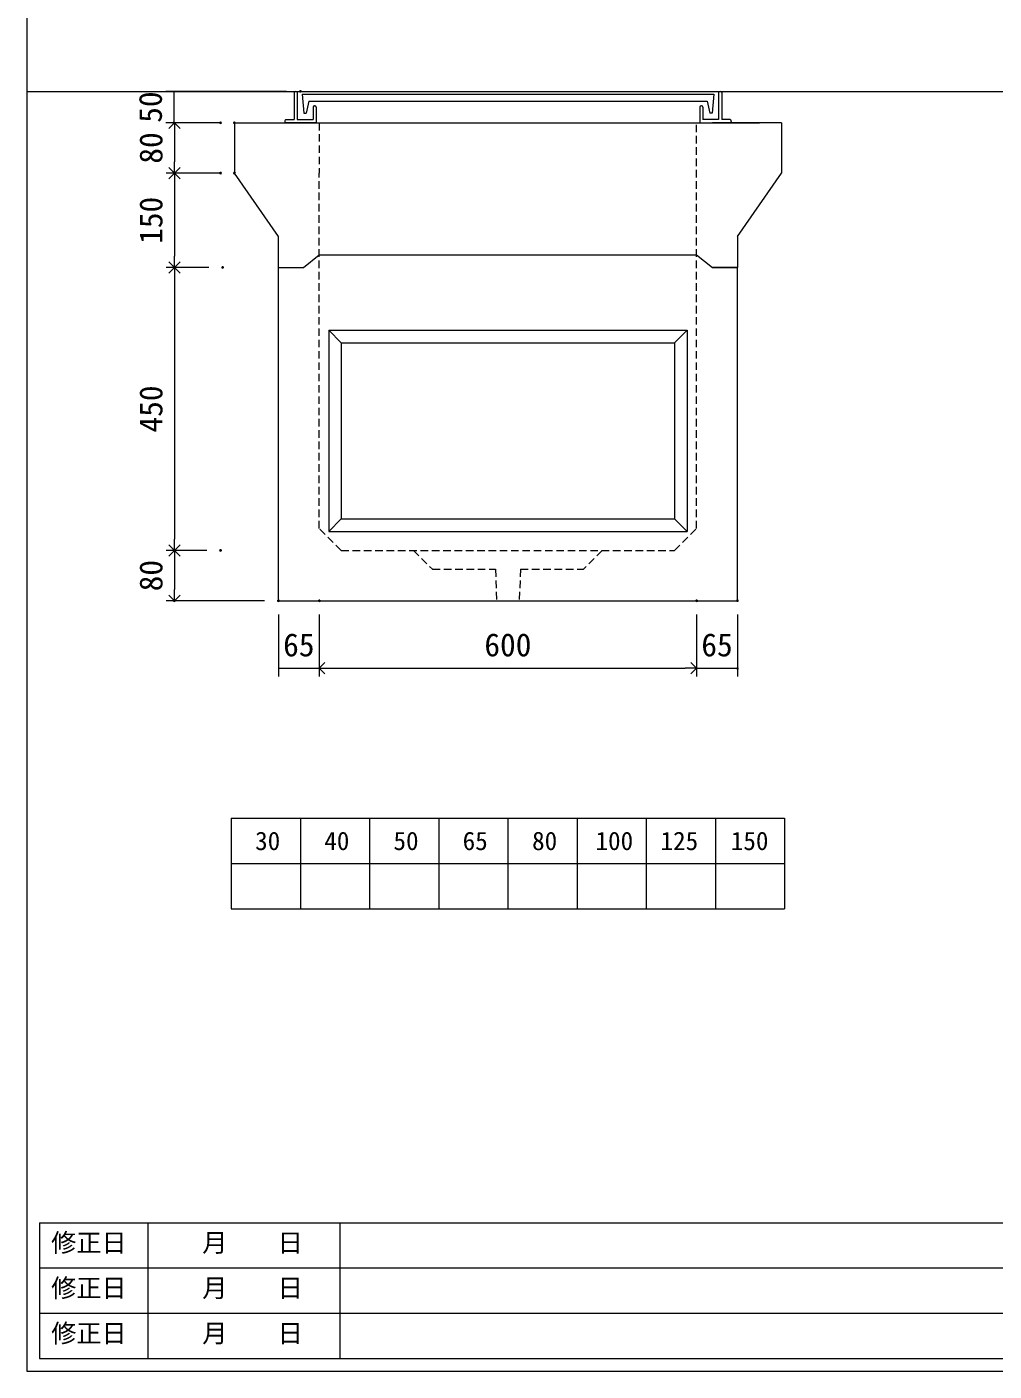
# Model space of a CAD drawing. Units: millimetres, scale not verified. Extents: x -4890 to 18494, y -2318 to 2318.
# Drawn here: x -1230 to 308, y -1957 to 181 of the extents above; entities that cross this region are included whole.
import ezdxf
from ezdxf.enums import TextEntityAlignment as Align

# ---------------------------------------------------------------- set-up
doc = ezdxf.new("R2010")
doc.units = ezdxf.units.MM
doc.header["$LTSCALE"] = 10
doc.header["$PDMODE"] = 32
doc.header["$PDSIZE"] = 2
doc.linetypes.add('DASHED1', pattern=[1.8, 1.2, -0.6])
doc.layers.add('0-1_Defpoints', color=7, linetype='Continuous')
for name, color, linetype, lineweight in [('0-2_waku', 7, 'Continuous', 18), ('0-3_gaikei', 7, 'Continuous', 18), ('0-4_kakure', 7, 'DASHED1', 5), ('0-5_sunpou', 7, 'Continuous', 5), ('0-9_uchigawa', 6, 'Continuous', 18), ('0-B_futa', 3, 'Continuous', 18), ('0-C_GL', 4, 'Continuous', 18), ('0-E_文字１', 7, 'Continuous', 18)]:
    doc.layers.add(name, color=color, linetype=linetype, lineweight=lineweight)
doc.styles.add('ＭＳ ゴシック', font='')
doc.styles.get('ＭＳ ゴシック').set_extended_font_data('MS Gothic')

# ---------------------------------------------------------------- blocks, each defined once
blk = doc.blocks.new('_Open90')
at = {"layer": '0-5_sunpou'}
blk.add_line((0, 0), (-1, 0), dxfattribs=at)
blk.add_lwpolyline([(-0.5, 0.5), (0, 0), (-0.5, -0.5)], dxfattribs=at)
blk = doc.blocks.new('D12')
at = {"layer": '0-1_Defpoints'}
for p in [(525.33, 2214.36), (451.9, 2134.36), (547.33, 2134.36)]:
    blk.add_point(p, dxfattribs=at)
at = {"layer": '0-5_sunpou'}
for p, q in [((503.33, 2214.36), (438.9, 2214.36)), ((451.9, 2196.36), (451.9, 2152.36)), ((525.33, 2134.36), (438.9, 2134.36))]:
    blk.add_line(p, q, dxfattribs=at)
at = {"layer": '0-5_sunpou', "xscale": 18, "yscale": 18}
for p, rotation in [((451.9, 2214.36), 90), ((451.9, 2134.36), 270)]:
    blk.add_blockref('_Open90', p, dxfattribs=dict(at, rotation=rotation))
at = {"layer": '0-5_sunpou', "style": 'ＭＳ ゴシック'}
blk.add_text('80', height=36.66, rotation=90, dxfattribs=at).set_placement((443.9, 2149.36), align=Align.BOTTOM_LEFT)
blk = doc.blocks.new('D13')
at = {"layer": '0-1_Defpoints'}
for p in [(525.33, 2134.36), (451.9, 1984.36), (528.71, 1984.36)]:
    blk.add_point(p, dxfattribs=at)
at = {"layer": '0-5_sunpou'}
for p, q in [((503.33, 2134.36), (438.9, 2134.36)), ((451.9, 2116.36), (451.9, 2002.36)), ((506.71, 1984.36), (438.9, 1984.36))]:
    blk.add_line(p, q, dxfattribs=at)
at = {"layer": '0-5_sunpou', "xscale": 18, "yscale": 18}
for p, rotation in [((451.9, 2134.36), 90), ((451.9, 1984.36), 270)]:
    blk.add_blockref('_Open90', p, dxfattribs=dict(at, rotation=rotation))
at = {"layer": '0-5_sunpou', "style": 'ＭＳ ゴシック'}
blk.add_text('150', height=36.66, rotation=90, dxfattribs=at).set_placement((443.9, 2021.86), align=Align.BOTTOM_LEFT)
blk = doc.blocks.new('D14')
at = {"layer": '0-1_Defpoints'}
for p in [(528.71, 1984.36), (451.9, 1534.36), (525.33, 1534.36)]:
    blk.add_point(p, dxfattribs=at)
at = {"layer": '0-5_sunpou'}
for p, q in [((506.71, 1984.36), (438.9, 1984.36)), ((451.9, 1966.36), (451.9, 1552.36)), ((503.33, 1534.36), (438.9, 1534.36))]:
    blk.add_line(p, q, dxfattribs=at)
at = {"layer": '0-5_sunpou', "xscale": 18, "yscale": 18}
for p, rotation in [((451.9, 1984.36), 90), ((451.9, 1534.36), 270)]:
    blk.add_blockref('_Open90', p, dxfattribs=dict(at, rotation=rotation))
at = {"layer": '0-5_sunpou', "style": 'ＭＳ ゴシック'}
blk.add_text('450', height=36.66, rotation=90, dxfattribs=at).set_placement((443.9, 1721.86), align=Align.BOTTOM_LEFT)
blk = doc.blocks.new('D15')
at = {"layer": '0-1_Defpoints'}
for p in [(525.33, 1534.36), (451.9, 1454.36), (617.33, 1454.36)]:
    blk.add_point(p, dxfattribs=at)
at = {"layer": '0-5_sunpou'}
for p, q in [((503.33, 1534.36), (438.9, 1534.36)), ((451.9, 1516.36), (451.9, 1472.36)), ((595.33, 1454.36), (438.9, 1454.36))]:
    blk.add_line(p, q, dxfattribs=at)
at = {"layer": '0-5_sunpou', "xscale": 18, "yscale": 18}
for p, rotation in [((451.9, 1534.36), 90), ((451.9, 1454.36), 270)]:
    blk.add_blockref('_Open90', p, dxfattribs=dict(at, rotation=rotation))
at = {"layer": '0-5_sunpou', "style": 'ＭＳ ゴシック'}
blk.add_text('80', height=36.66, rotation=90, dxfattribs=at).set_placement((443.9, 1469.36), align=Align.BOTTOM_LEFT)
blk = doc.blocks.new('D16')
at = {"layer": '0-1_Defpoints'}
for p in [(617.33, 1454.36), (682.33, 1454.36), (682.33, 1346.89)]:
    blk.add_point(p, dxfattribs=at)
at = {"layer": '0-5_sunpou'}
for p, q in [((617.33, 1432.36), (617.33, 1333.89)), ((682.33, 1432.36), (682.33, 1333.89)), ((617.33, 1346.89), (682.33, 1346.89))]:
    blk.add_line(p, q, dxfattribs=at)
at = {"layer": '0-5_sunpou', "style": 'ＭＳ ゴシック'}
blk.add_text('65', height=36.66, dxfattribs=at).set_placement((624.83, 1354.89), align=Align.BOTTOM_LEFT)
blk = doc.blocks.new('D17')
at = {"layer": '0-1_Defpoints'}
for p in [(682.33, 1454.36), (1282.33, 1454.36), (1282.33, 1346.89)]:
    blk.add_point(p, dxfattribs=at)
at = {"layer": '0-5_sunpou'}
for p, q in [((682.33, 1432.36), (682.33, 1333.89)), ((1282.33, 1432.36), (1282.33, 1333.89)), ((700.33, 1346.89), (1264.33, 1346.89))]:
    blk.add_line(p, q, dxfattribs=at)
at = {"layer": '0-5_sunpou', "xscale": 18, "yscale": 18, "rotation": 180}
blk.add_blockref('_Open90', (682.33, 1346.89), dxfattribs=at)
at = {"layer": '0-5_sunpou', "xscale": 18, "yscale": 18}
blk.add_blockref('_Open90', (1282.33, 1346.89), dxfattribs=at)
at = {"layer": '0-5_sunpou', "style": 'ＭＳ ゴシック'}
blk.add_text('600', height=36.66, dxfattribs=at).set_placement((944.83, 1354.89), align=Align.BOTTOM_LEFT)
blk = doc.blocks.new('D18')
at = {"layer": '0-1_Defpoints'}
for p in [(1282.33, 1454.36), (1347.33, 1454.36), (1347.33, 1346.89)]:
    blk.add_point(p, dxfattribs=at)
at = {"layer": '0-5_sunpou'}
for p, q in [((1282.33, 1432.36), (1282.33, 1333.89)), ((1347.33, 1432.36), (1347.33, 1333.89)), ((1282.33, 1346.89), (1347.33, 1346.89))]:
    blk.add_line(p, q, dxfattribs=at)
at = {"layer": '0-5_sunpou', "style": 'ＭＳ ゴシック'}
blk.add_text('65', height=36.66, dxfattribs=at).set_placement((1289.83, 1354.89), align=Align.BOTTOM_LEFT)
blk = doc.blocks.new('D8')
at = {"layer": '0-1_Defpoints'}
for p in [(652.33, 2264.36), (451.03, 2214.36), (547.33, 2214.36)]:
    blk.add_point(p, dxfattribs=at)
at = {"layer": '0-5_sunpou'}
for p, q in [((630.33, 2264.36), (438.03, 2264.36)), ((451.03, 2264.36), (451.03, 2214.36)), ((525.33, 2214.36), (438.03, 2214.36))]:
    blk.add_line(p, q, dxfattribs=at)
at = {"layer": '0-5_sunpou', "style": 'ＭＳ ゴシック'}
blk.add_text('50', height=36.66, rotation=90, dxfattribs=at).set_placement((443.03, 2214.36), align=Align.BOTTOM_LEFT)

msp = doc.modelspace()

# ---------------------------------------------------------------- linework, layer by layer
at = {"layer": '0-2_waku'}
for p, q in [((-1230, 2318.16), (-1230, -1956.84)), ((-904.99, -1077.84), (-24.99, -1077.84)), ((-904.99, -1077.84), (-904.99, -1221.84)), ((-904.99, -1077.84), (-904.99, -1221.84)), ((-904.99, -1077.84), (-904.99, -1221.84)), ((-904.99, -1077.84), (-904.99, -1221.84)), ((-794.99, -1077.84), (-794.99, -1221.84)), ((-684.99, -1077.84), (-684.99, -1221.84)), ((-684.99, -1077.84), (-684.99, -1221.84)), ((-574.99, -1077.84), (-574.99, -1221.84)), ((-464.99, -1077.84), (-464.99, -1221.84)), ((-354.99, -1077.84), (-354.99, -1221.84)), ((-244.99, -1077.84), (-244.99, -1221.84)), ((-134.99, -1077.84), (-134.99, -1221.84)), ((-24.99, -1077.84), (-24.99, -1221.84)), ((-904.99, -1149.84), (-24.99, -1149.84)), ((-904.99, -1221.84), (-24.99, -1221.84)), ((-1210, -1720.84), (-1210, -1936.84)), ((-1210, -1720.84), (818, -1720.84)), ((-1037.5, -1720.84), (-1037.5, -1936.84)), ((-732.5, -1720.84), (-732.5, -1936.84)), ((-732.5, -1720.84), (-732.5, -1936.84)), ((-1210, -1792.84), (818, -1792.84)), ((-1210, -1864.84), (530, -1864.84)), ((-1210, -1936.84), (818, -1936.84)), ((-1230, -1956.84), (4890, -1956.84)), ((-1230, -1956.84), (4890, -1956.84))]:
    msp.add_line(p, q, dxfattribs=at)
at = {"layer": '0-3_gaikei'}
for p, q in [((-899.99, 28.16), (-899.99, -51.84)), ((-899.99, 28.16), (-789.99, 28.16)), ((-864.99, 28.16), (-64.99, 28.16)), ((-864.99, 28.16), (-64.99, 28.16)), ((-29.99, 28.16), (-139.99, 28.16)), ((-29.99, 28.16), (-29.99, -51.84)), ((-829.99, -152.84), (-899.99, -51.84)), ((-99.99, -152.84), (-29.99, -51.84)), ((-829.99, -731.84), (-829.99, -152.84)), ((-99.99, -152.84), (-99.99, -201.84)), ((-789.99, -201.84), (-764.99, -181.84)), ((-764.99, -181.84), (-164.99, -181.84)), ((-164.99, -181.84), (-139.99, -201.84)), ((-829.99, -201.84), (-789.99, -201.84)), ((-829.99, -201.84), (-789.99, -201.84)), ((-829.99, -201.84), (-789.99, -201.84)), ((-99.99, -201.84), (-139.99, -201.84)), ((-99.99, -201.84), (-139.99, -201.84)), ((-99.99, -201.84), (-139.99, -201.84)), ((-99.99, -731.84), (-99.99, -201.84)), ((-829.99, -731.84), (-99.99, -731.84))]:
    msp.add_line(p, q, dxfattribs=at)
msp.add_lwpolyline([(-139.99, -201.84), (-99.99, -201.84), (-139.99, -201.84), (-99.99, -201.84)], dxfattribs=at)
at = {"layer": '0-4_kakure'}
for p, q in [((-764.99, 28.16), (-764.99, -51.84)), ((-164.99, -616.84), (-164.99, 28.16)), ((-764.99, -616.84), (-764.99, -51.84)), ((-729.99, -651.84), (-764.99, -616.84)), ((-199.99, -651.84), (-164.99, -616.84)), ((-729.99, -651.84), (-199.99, -651.84)), ((-614.99, -651.84), (-584.99, -681.84)), ((-314.99, -651.84), (-344.99, -681.84)), ((-444.99, -681.84), (-446.99, -731.84)), ((-444.99, -681.84), (-344.99, -681.84))]:
    msp.add_line(p, q, dxfattribs=at)
msp.add_lwpolyline([(-584.99, -681.84), (-484.99, -681.84), (-482.99, -731.84)], dxfattribs=at)
at = {"layer": '0-9_uchigawa'}
for p, q in [((-749.99, -301.84), (-749.99, -621.84)), ((-749.99, -301.84), (-179.99, -301.84)), ((-749.99, -301.84), (-729.99, -321.84)), ((-199.99, -321.84), (-179.99, -301.84)), ((-179.99, -301.84), (-179.99, -621.84)), ((-729.99, -321.84), (-729.99, -601.84)), ((-729.99, -321.84), (-729.99, -601.84)), ((-729.99, -321.84), (-199.99, -321.84)), ((-199.99, -321.84), (-199.99, -601.84)), ((-199.99, -321.84), (-199.99, -601.84)), ((-749.99, -621.84), (-729.99, -601.84)), ((-729.99, -601.84), (-464.99, -601.84)), ((-464.99, -601.84), (-199.99, -601.84)), ((-179.99, -621.84), (-199.99, -601.84)), ((-749.99, -621.84), (-464.99, -621.84)), ((-464.99, -621.84), (-179.99, -621.84))]:
    msp.add_line(p, q, dxfattribs=at)
at = {"layer": '0-B_futa'}
for p, q in [((-804.99, 76.16), (-804.99, 33.16)), ((-802.99, 78.16), (-799.99, 78.16)), ((-799.99, 78.16), (-799.99, 33.16)), ((-792.17, 73.66), (-137.84, 73.66)), ((-792.17, 73.66), (-789.68, 43.66)), ((-137.84, 73.66), (-140.09, 43.66)), ((-129.98, 78.16), (-129.98, 33.16)), ((-129.98, 78.16), (-126.98, 78.16)), ((-124.98, 76.16), (-124.98, 33.16)), ((-789.68, 43.66), (-785.97, 43.66)), ((-781.65, 62.66), (-785.97, 43.66)), ((-781.65, 62.66), (-148.32, 62.66)), ((-774.99, 53.16), (-774.99, 33.16)), ((-772.99, 55.16), (-771.99, 55.16)), ((-769.99, 53.16), (-769.99, 28.16)), ((-159.98, 53.16), (-159.98, 28.16)), ((-156.98, 55.16), (-157.98, 55.16)), ((-154.98, 53.16), (-154.98, 33.16)), ((-148.32, 62.66), (-144, 43.66)), ((-140.09, 43.66), (-144, 43.66)), ((-819.99, 31.16), (-819.99, 30.16)), ((-817.99, 33.16), (-804.99, 33.16)), ((-769.99, 28.16), (-817.99, 28.16)), ((-799.99, 33.16), (-774.99, 33.16)), ((-159.98, 28.16), (-111.98, 28.16)), ((-129.98, 33.16), (-154.98, 33.16)), ((-111.98, 33.16), (-124.98, 33.16)), ((-109.98, 31.16), (-109.98, 30.16))]:
    msp.add_line(p, q, dxfattribs=at)
for centre, start, end in [((-802.99, 76.16), 90, 180), ((-126.98, 76.16), 0, 90), ((-772.99, 53.16), 90, 180), ((-771.99, 53.16), 0, 90), ((-157.98, 53.16), 90, 180), ((-156.98, 53.16), 0, 90), ((-817.99, 31.16), 90, 180), ((-817.99, 30.16), 180, 270), ((-111.98, 31.16), 0, 90), ((-111.98, 30.16), 270, 0)]:
    msp.add_arc(centre, 2, start, end, dxfattribs=at)
at = {"layer": '0-C_GL'}
msp.add_line((-1230, 78.16), (4890, 78.16), dxfattribs=at)

# ---------------------------------------------------------------- block references
at = {"layer": '0-5_sunpou'}
for name in ['D8', 'D12', 'D13', 'D14', 'D15', 'D16', 'D17', 'D18']:
    msp.add_blockref(name, (-1447.32, -2186.2), dxfattribs=at)

# ---------------------------------------------------------------- texts
at = {"layer": '0-E_文字１', "style": 'ＭＳ ゴシック'}
for s, p in [('30', (-867.04, -1137.16)), ('40', (-757.04, -1137.16)), ('50', (-647.04, -1137.16)), ('65', (-537.04, -1137.16)), ('80', (-426.63, -1137.16)), ('100', (-325.76, -1137.16)), ('125', (-222.37, -1137.16)), ('150', (-110.61, -1137.16)), ('修正日', (-1191.35, -1776.13)), ('\u3000\u3000月\u3000\u3000日', (-1031.2, -1776.13)), ('修正日', (-1191.35, -1848.13)), ('\u3000\u3000月\u3000\u3000日', (-1031.2, -1848.13)), ('修正日', (-1191.35, -1920.13)), ('\u3000\u3000月\u3000\u3000日', (-1031.2, -1920.13))]:
    msp.add_text(s, height=29.33, dxfattribs=at).set_placement(p, align=Align.BOTTOM_LEFT)

doc.saveas('drawing.dxf')
